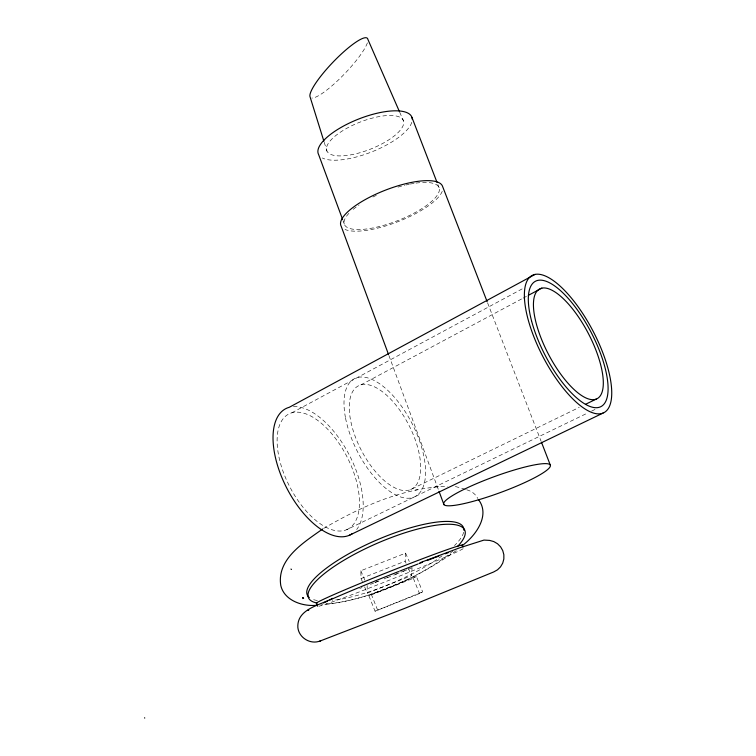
<?xml version="1.0" encoding="UTF-8"?>
<svg xmlns="http://www.w3.org/2000/svg" width="756" height="756" viewBox="0 0 756 756"><rect width="100%" height="100%" fill="white"/><g stroke="black" fill="none" stroke-linecap="round" stroke-linejoin="round"><path stroke-width="0.57" stroke-dasharray="3.78 2.83" d="M406.085 563.239L405.178 561.169L405.585 553.137L360.829 570.761L361.056 578.567L362.389 581.685M364.619 586.883L367.284 593.12L411.547 575.628L412.048 567.784M456.246 550.652C416.49 578.803 369.731 600.198 320.856 604.97M368.919 595.87L371.272 594.216L416.367 576.393L422.651 591.891L419.523 593.583L375.052 611.198L368.919 595.87L413.343 578.312L416.367 576.393M375.052 611.198L422.651 591.891M323.606 528.453C361.283 506.397 403.307 487.629 447.533 486.306M291.816 412.823L523.492 288.178M360.867 384.889L522.075 298.705M523.114 298.147L527.282 295.917M410.574 489.595A58.089 26.895 62.8 0 0 393.867 402.646A58.089 26.895 62.8 0 0 350.567 420.213A58.089 26.895 62.8 0 0 410.574 489.595L579.257 407.371M346.664 529.701A64.695 32.3 62.9 0 0 329.937 431.676A64.695 32.3 62.9 0 0 278.255 453.411A64.695 32.3 62.9 0 0 346.664 529.701L587.346 413.163M591.598 411.113L595.851 409.053M361.056 578.567L405.178 561.169M374.815 582.479L378.104 581.175M384.672 578.586L387.951 577.291M395.624 574.267L400 572.538M401.096 572.103L404.384 570.808M435.182 486.798L438.367 486.278M415.233 490.077L417.586 489.69M455.348 486.486L465.583 489.415M466.632 489.765C471.347 491.022 475.609 493.97 477.745 498.45M405.585 553.137L409.279 561.51M408.363 568.399L411.547 575.628M399.688 112.171L403.43 120.743A41.155 14.487 -21.5 0 1 350.123 154.98A41.155 14.487 -21.5 0 1 341.712 131.327A41.155 14.487 -21.5 0 1 403.43 120.743M360.829 570.761L364.893 580.239M413.343 578.312L419.523 593.583M371.272 594.216L377.499 609.78M487.573 302.816L541.041 441.117M437.847 184.53L439.123 187.828M343.007 220.544L344.632 224.938M388.896 355.5L438.622 490.238M324.23 142.336L326.998 151.209M367.151 585.503L367.284 593.12M463.664 532.224A85.059 22.85 -23.4 0 1 454.488 545.586M442.052 555.868A85.059 22.85 -23.4 0 1 332.385 600.396M317.35 600.491A85.059 22.85 -23.4 0 1 311.878 599.054M463.116 548.695A78.879 2.306 -21.7 0 1 392.553 578.907A78.879 2.306 -21.7 0 1 318.834 606.284M412.001 567.747A78.86 2.448 -21.7 0 1 407.824 569.448M406.775 569.882A78.86 2.448 -21.7 0 1 401.483 572.027M397.231 573.738A78.86 2.448 -21.7 0 1 391.835 575.902M390.748 576.337A78.86 2.448 -21.7 0 1 384.265 578.916M378.926 581.014A78.86 2.448 -21.7 0 1 374.664 582.687M373.606 583.103A78.86 2.448 -21.7 0 1 370.44 584.341M361.992 587.601A78.86 2.448 -21.7 0 1 359.733 588.461M452.967 550.888A85.116 22.727 -23.4 0 1 326.252 603.657M442.241 191.306A54.498 16.972 -21.2 0 1 398.431 221.508A54.498 16.972 -21.2 0 1 345.019 229.446M416.046 183.094A50.784 15.81 -21.2 0 1 433.018 200.123A50.784 15.81 -21.2 0 1 368.418 228.728A50.784 15.81 -21.2 0 1 349.801 212.427M353.184 209.365A50.784 15.81 -21.2 0 1 359.081 204.98M372.906 197.004A50.784 15.81 -21.2 0 1 377.915 194.632M398.015 187.119A50.784 15.81 -21.2 0 1 404.857 185.258M405.981 184.984A50.784 15.81 -21.2 0 1 409.27 184.266M410.338 184.048A50.784 15.81 -21.2 0 1 414.931 183.254M411.803 122.311A50.246 17.69 -21.5 0 1 372.009 151.795A50.246 17.69 -21.5 0 1 322.292 157.966M367.378 42.837A41.041 8.203 -46.2 0 1 341.466 76.989A41.041 8.203 -46.2 0 1 311.859 98.034M293.413 406.643A70.856 35.371 62.9 0 1 349.461 455.31A70.856 35.371 62.9 0 1 356.652 529.531M291.703 569.325L290.909 569.627L290.899 568.663L291.703 569.325M345.549 418.125A66.301 30.694 62.8 0 0 414.118 497.042A66.301 30.694 62.8 0 0 394.774 397.665A66.301 30.694 62.8 0 0 345.549 418.125"/><path stroke-width="1.13" d="M462.341 545.53C475.647 535.711 490.72 515.261 478.331 499.423M322.595 529.039C304.148 542.25 276.573 558.901 280.778 585.465C284.19 600.491 302.334 606.586 316.14 605.32M535.106 274.4L289.236 407.314A70.856 35.371 62.9 0 0 286.004 486.59A70.856 35.371 62.9 0 0 352.334 533.623M528.321 295.369L541.835 288.14M420.109 562.7L459.487 547.873L483.972 540.086L489.623 540.408L493.791 541.57L497.533 543.753L500.585 546.824L502.74 550.566L503.855 554.724L503.846 559.015L502.712 563.154L500.538 566.849L497.467 569.844L493.706 571.952L404.621 608.4L319.977 641.069L320.78 640.748M585.616 404.262L596.229 399.092A61.954 22.5 62.4 0 0 572.746 309.138A61.954 22.5 62.4 0 0 536.165 323.199A61.954 22.5 62.4 0 0 596.229 399.092M349.291 535.295L603.071 413.06A77.443 28.133 62.4 0 0 573.209 300.283A77.443 28.133 62.4 0 0 527.915 318.758A77.443 28.133 62.4 0 0 603.071 413.06M332.545 598.346C320.232 605.263 296.806 608.769 297.855 627.433C298.837 637.856 310.65 644.953 320.298 640.899M144.623 717.727L144.708 718.124M399.215 111.104L367.87 39.35A41.041 8.203 -46.2 0 0 336.335 58.788A41.041 8.203 -46.2 0 0 310.055 96.834L323.889 141.221M462.228 544.934L463.041 546.919M317.511 606.17L316.329 603.184A78.86 2.448 -21.7 0 1 397.042 568.578A78.86 2.448 -21.7 0 1 461.907 545.747M487.157 301.72L442.6 186.467A54.498 16.972 -21.2 0 0 384.927 190.342A54.498 16.972 -21.2 0 0 341.202 226.29L388.49 354.394M541.466 442.213L550.368 465.261A56.776 8.514 -20.1 0 1 472.254 501.568A56.776 8.514 -20.1 0 1 468.455 487.251A56.776 8.514 -20.1 0 1 550.368 465.261M411.925 117.36L436.996 182.328M342.6 219.438L318.616 154.555A50.246 17.69 -21.5 0 1 360.555 118.295A50.246 17.69 -21.5 0 1 412.266 119.212M439.028 491.343L443.923 504.602M323.54 602.919A78.879 2.306 -21.7 0 1 327.518 601.067M329.833 600.028A78.879 2.306 -21.7 0 1 359.572 587.317M360.565 586.902A78.879 2.306 -21.7 0 1 398.582 571.555M399.678 571.13A78.879 2.306 -21.7 0 1 417.945 564.014M419.089 563.57A78.879 2.306 -21.7 0 1 422.491 562.266M426.923 560.583A78.879 2.306 -21.7 0 1 434.227 557.833M435.22 557.465A78.879 2.306 -21.7 0 1 438.745 556.151M445.284 553.77A78.879 2.306 -21.7 0 1 448.204 552.721M309.289 597.542A85.059 22.85 -23.4 0 1 375.448 540.559A85.059 22.85 -23.4 0 1 463.919 530.258M317.274 603.071A85.116 22.727 -23.4 0 1 384.757 540.115A85.116 22.727 -23.4 0 1 457.399 546.635M302.863 597.637L302.844 598.563L303.647 598.261L302.863 597.637M308.183 610.177L308.684 610.083L308.183 610.177M531.496 320.657A70.714 25.685 62.4 0 0 600.103 406.993A70.714 25.685 62.4 0 0 573.029 304.139A70.714 25.685 62.4 0 0 531.496 320.657"/></g></svg>
